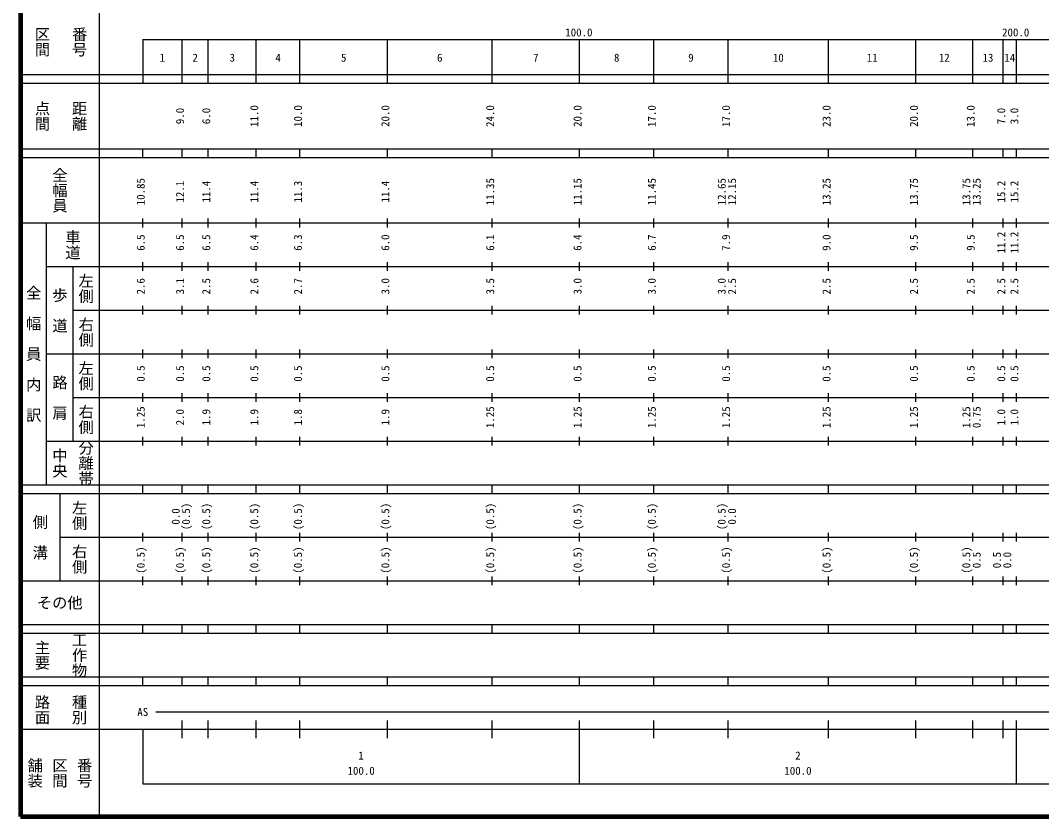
# Model space of a CAD drawing. Units: millimetres on the paper, enlarged 1000 times. Extents: x 40000 to 680000, y 20000 to 380000.
# Drawn here: x 40000 to 273770, y 20000 to 202409 of the extents above; entities that cross this region are included whole.
import ezdxf
from ezdxf.enums import TextEntityAlignment as Align

# ---------------------------------------------------------------- set-up
doc = ezdxf.new("R2010")
doc.units = ezdxf.units.MM
doc.header["$LTSCALE"] = 1000
doc.layers.add('M-TTL', color=2, linetype='Continuous', lineweight=140)
doc.layers.add('M-TTL-BAND', color=7, linetype='Continuous', lineweight=25)
doc.styles.add('@ＭＳ ゴシック', font='')
doc.styles.add('ＭＳ ゴシック', font='')
doc.styles.get('@ＭＳ ゴシック').set_extended_font_data('@MS Gothic')
doc.styles.get('ＭＳ ゴシック').set_extended_font_data('MS Gothic')

msp = doc.modelspace()

# ---------------------------------------------------------------- linework, layer by layer
at = {"layer": 'M-TTL'}
for p, q in [((40000, 380000), (40000, 20000)), ((40000, 20000), (680000, 20000))]:
    msp.add_line(p, q, dxfattribs=at)
at = {"layer": 'M-TTL-BAND'}
for p, q in [((58000, 370000), (58000, 20000)), ((68000, 198000), (579000, 198000)), ((68000, 198000), (68000, 188000)), ((77000, 188000), (77000, 198000)), ((83000, 188000), (83000, 198000)), ((94000, 188000), (94000, 198000)), ((104000, 188000), (104000, 198000)), ((124000, 188000), (124000, 198000)), ((148000, 188000), (148000, 198000)), ((168000, 188000), (168000, 198000)), ((185000, 188000), (185000, 198000)), ((202000, 188000), (202000, 198000)), ((225000, 188000), (225000, 198000)), ((245000, 188000), (245000, 198000)), ((258000, 188000), (258000, 198000)), ((265000, 188000), (265000, 198000)), ((268000, 188000), (268000, 198000)), ((40000, 190000), (579000, 190000)), ((40000, 188000), (579000, 188000)), ((40000, 173000), (579000, 173000)), ((68000, 171000), (68000, 173000)), ((77000, 171000), (77000, 173000)), ((83000, 171000), (83000, 173000)), ((94000, 171000), (94000, 173000)), ((104000, 171000), (104000, 173000)), ((124000, 171000), (124000, 173000)), ((148000, 171000), (148000, 173000)), ((168000, 171000), (168000, 173000)), ((185000, 171000), (185000, 173000)), ((202000, 171000), (202000, 173000)), ((225000, 171000), (225000, 173000)), ((245000, 171000), (245000, 173000)), ((258000, 171000), (258000, 173000)), ((265000, 171000), (265000, 173000)), ((268000, 171000), (268000, 173000)), ((40000, 171000), (579000, 171000)), ((68000, 155000), (68000, 157000)), ((77000, 155000), (77000, 157000)), ((83000, 155000), (83000, 157000)), ((94000, 155000), (94000, 157000)), ((104000, 155000), (104000, 157000)), ((124000, 155000), (124000, 157000)), ((148000, 155000), (148000, 157000)), ((168000, 155000), (168000, 157000)), ((185000, 155000), (185000, 157000)), ((202000, 155000), (202000, 157000)), ((225000, 155000), (225000, 157000)), ((245000, 155000), (245000, 157000)), ((258000, 155000), (258000, 157000)), ((265000, 155000), (265000, 157000)), ((268000, 155000), (268000, 157000)), ((40000, 156000), (579000, 156000)), ((46000, 96000), (46000, 156000)), ((46000, 146000), (579000, 146000)), ((52000, 146000), (52000, 106000)), ((68000, 145000), (68000, 147000)), ((77000, 145000), (77000, 147000)), ((83000, 145000), (83000, 147000)), ((94000, 145000), (94000, 147000)), ((104000, 145000), (104000, 147000)), ((124000, 145000), (124000, 147000)), ((148000, 145000), (148000, 147000)), ((168000, 145000), (168000, 147000)), ((185000, 145000), (185000, 147000)), ((202000, 145000), (202000, 147000)), ((225000, 145000), (225000, 147000)), ((245000, 145000), (245000, 147000)), ((258000, 145000), (258000, 147000)), ((265000, 145000), (265000, 147000)), ((268000, 145000), (268000, 147000)), ((52000, 136000), (579000, 136000)), ((68000, 135000), (68000, 137000)), ((77000, 135000), (77000, 137000)), ((83000, 135000), (83000, 137000)), ((94000, 135000), (94000, 137000)), ((104000, 135000), (104000, 137000)), ((124000, 135000), (124000, 137000)), ((148000, 135000), (148000, 137000)), ((168000, 135000), (168000, 137000)), ((185000, 135000), (185000, 137000)), ((202000, 135000), (202000, 137000)), ((225000, 135000), (225000, 137000)), ((245000, 135000), (245000, 137000)), ((258000, 135000), (258000, 137000)), ((265000, 135000), (265000, 137000)), ((268000, 135000), (268000, 137000)), ((68000, 125000), (68000, 127000)), ((77000, 125000), (77000, 127000)), ((83000, 125000), (83000, 127000)), ((94000, 125000), (94000, 127000)), ((104000, 125000), (104000, 127000)), ((124000, 125000), (124000, 127000)), ((148000, 125000), (148000, 127000)), ((168000, 125000), (168000, 127000)), ((185000, 125000), (185000, 127000)), ((202000, 125000), (202000, 127000)), ((225000, 125000), (225000, 127000)), ((245000, 125000), (245000, 127000)), ((258000, 125000), (258000, 127000)), ((265000, 125000), (265000, 127000)), ((268000, 125000), (268000, 127000)), ((46000, 126000), (579000, 126000)), ((68000, 115000), (68000, 117000)), ((77000, 115000), (77000, 117000)), ((83000, 115000), (83000, 117000)), ((94000, 115000), (94000, 117000)), ((104000, 115000), (104000, 117000)), ((124000, 115000), (124000, 117000)), ((148000, 115000), (148000, 117000)), ((168000, 115000), (168000, 117000)), ((185000, 115000), (185000, 117000)), ((202000, 115000), (202000, 117000)), ((225000, 115000), (225000, 117000)), ((245000, 115000), (245000, 117000)), ((258000, 115000), (258000, 117000)), ((265000, 115000), (265000, 117000)), ((268000, 115000), (268000, 117000)), ((52000, 116000), (579000, 116000)), ((46000, 106000), (579000, 106000)), ((68000, 105000), (68000, 107000)), ((77000, 105000), (77000, 107000)), ((83000, 105000), (83000, 107000)), ((94000, 105000), (94000, 107000)), ((104000, 105000), (104000, 107000)), ((124000, 105000), (124000, 107000)), ((148000, 105000), (148000, 107000)), ((168000, 105000), (168000, 107000)), ((185000, 105000), (185000, 107000)), ((202000, 105000), (202000, 107000)), ((225000, 105000), (225000, 107000)), ((245000, 105000), (245000, 107000)), ((258000, 105000), (258000, 107000)), ((265000, 105000), (265000, 107000)), ((268000, 105000), (268000, 107000)), ((40000, 96000), (579000, 96000)), ((68000, 94000), (68000, 96000)), ((77000, 94000), (77000, 96000)), ((83000, 94000), (83000, 96000)), ((94000, 94000), (94000, 96000)), ((104000, 94000), (104000, 96000)), ((124000, 94000), (124000, 96000)), ((148000, 94000), (148000, 96000)), ((168000, 94000), (168000, 96000)), ((185000, 94000), (185000, 96000)), ((202000, 94000), (202000, 96000)), ((225000, 94000), (225000, 96000)), ((245000, 94000), (245000, 96000)), ((258000, 94000), (258000, 96000)), ((265000, 94000), (265000, 96000)), ((268000, 94000), (268000, 96000)), ((40000, 94000), (579000, 94000)), ((49000, 94000), (49000, 74000)), ((68000, 83000), (68000, 85000)), ((77000, 83000), (77000, 85000)), ((83000, 83000), (83000, 85000)), ((94000, 83000), (94000, 85000)), ((104000, 83000), (104000, 85000)), ((124000, 83000), (124000, 85000)), ((148000, 83000), (148000, 85000)), ((168000, 83000), (168000, 85000)), ((185000, 83000), (185000, 85000)), ((202000, 83000), (202000, 85000)), ((225000, 83000), (225000, 85000)), ((245000, 83000), (245000, 85000)), ((258000, 83000), (258000, 85000)), ((265000, 83000), (265000, 85000)), ((268000, 83000), (268000, 85000)), ((49000, 84000), (579000, 84000)), ((68000, 73000), (68000, 75000)), ((77000, 73000), (77000, 75000)), ((83000, 73000), (83000, 75000)), ((94000, 73000), (94000, 75000)), ((104000, 73000), (104000, 75000)), ((124000, 73000), (124000, 75000)), ((148000, 73000), (148000, 75000)), ((168000, 73000), (168000, 75000)), ((185000, 73000), (185000, 75000)), ((202000, 73000), (202000, 75000)), ((225000, 73000), (225000, 75000)), ((245000, 73000), (245000, 75000)), ((258000, 73000), (258000, 75000)), ((265000, 73000), (265000, 75000)), ((268000, 73000), (268000, 75000)), ((40000, 74000), (579000, 74000)), ((40000, 64000), (579000, 64000)), ((68000, 62000), (68000, 64000)), ((77000, 62000), (77000, 64000)), ((83000, 62000), (83000, 64000)), ((94000, 62000), (94000, 64000)), ((104000, 62000), (104000, 64000)), ((124000, 62000), (124000, 64000)), ((148000, 62000), (148000, 64000)), ((168000, 62000), (168000, 64000)), ((185000, 62000), (185000, 64000)), ((202000, 62000), (202000, 64000)), ((225000, 62000), (225000, 64000)), ((245000, 62000), (245000, 64000)), ((258000, 62000), (258000, 64000)), ((265000, 62000), (265000, 64000)), ((268000, 62000), (268000, 64000)), ((40000, 62000), (579000, 62000)), ((40000, 52000), (579000, 52000)), ((68000, 50000), (68000, 52000)), ((77000, 50000), (77000, 52000)), ((83000, 50000), (83000, 52000)), ((94000, 50000), (94000, 52000)), ((104000, 50000), (104000, 52000)), ((124000, 50000), (124000, 52000)), ((148000, 50000), (148000, 52000)), ((168000, 50000), (168000, 52000)), ((185000, 50000), (185000, 52000)), ((202000, 50000), (202000, 52000)), ((225000, 50000), (225000, 52000)), ((245000, 50000), (245000, 52000)), ((258000, 50000), (258000, 52000)), ((265000, 50000), (265000, 52000)), ((268000, 50000), (268000, 52000)), ((40000, 50000), (579000, 50000)), ((71000, 44000), (567000, 44000)), ((40000, 40000), (579000, 40000)), ((68000, 40000), (68000, 27500)), ((77000, 38000), (77000, 42000)), ((83000, 38000), (83000, 42000)), ((94000, 38000), (94000, 42000)), ((104000, 38000), (104000, 42000)), ((124000, 38000), (124000, 42000)), ((148000, 38000), (148000, 42000)), ((168000, 27500), (168000, 42000)), ((185000, 38000), (185000, 42000)), ((202000, 38000), (202000, 42000)), ((225000, 38000), (225000, 42000)), ((245000, 38000), (245000, 42000)), ((258000, 38000), (258000, 42000)), ((265000, 38000), (265000, 42000)), ((268000, 27500), (268000, 42000)), ((68000, 27500), (579000, 27500))]:
    msp.add_line(p, q, dxfattribs=at)

# ---------------------------------------------------------------- texts
at = {"layer": 'M-TTL-BAND', "style": '@ＭＳ ゴシック'}
for s, p in [('区間', (45000, 197500)), ('番号', (53500, 197500)), ('点間', (45000, 180500)), ('距離', (53500, 180500)), ('全幅員', (49000, 163500)), ('車道', (52000, 151000)), ('左側', (55000, 141000)), ('全\u3000幅\u3000員\u3000内\u3000訳', (43000, 126000)), ('歩\u3000道', (49000, 136000)), ('右側', (55000, 131000)), ('左側', (55000, 121000)), ('路\u3000肩', (49000, 116000)), ('右側', (55000, 111000)), ('分離帯', (55000, 101000)), ('中央', (49000, 101000)), ('左側', (53500, 89000)), ('側\u3000溝', (44500, 84000)), ('右側', (53500, 79000)), ('工作物', (53500, 57000)), ('主要', (45000, 57000)), ('路面', (45000, 44500)), ('種別', (53500, 44500)), ('舗装', (43333, 30000)), ('区間', (49000, 30000)), ('番号', (54667, 30000))]:
    msp.add_text(s, height=2566, rotation=270, dxfattribs=at).set_placement(p, align=Align.MIDDLE_CENTER)
at = {"layer": 'M-TTL-BAND', "style": 'ＭＳ ゴシック'}
for s, p in [('100.0', (167844, 198195)), ('200.0', (267844, 198195)), ('1', (72500, 192405)), ('2', (80000, 192405)), ('3', (88500, 192405)), ('4', (99000, 192405)), ('5', (114000, 192405)), ('6', (136000, 192405)), ('7', (158000, 192405)), ('8', (176500, 192405)), ('9', (193500, 192405)), ('10', (213500, 192405)), ('11', (235000, 192405)), ('12', (251500, 192405)), ('13', (261500, 192405)), ('14', (266500, 192405)), ('AS', (68000, 42500)), ('1', (118000, 32523)), ('2', (218000, 32523)), ('100.0', (118000, 29033)), ('100.0', (218000, 29033))]:
    msp.add_text(s, height=1833, dxfattribs=at).set_placement(p, align=Align.BOTTOM_CENTER)
for s, p in [('11.0', (95000, 180500)), ('10.0', (105000, 180500)), ('20.0', (125000, 180500)), ('24.0', (149000, 180500)), ('20.0', (169000, 180500)), ('17.0', (186000, 180500)), ('17.0', (203000, 180500)), ('23.0', (226000, 180500)), ('20.0', (246000, 180500)), ('13.0', (259000, 180500)), ('9.0', (78000, 180500)), ('6.0', (84000, 180500)), ('7.0', (266000, 180500)), ('3.0', (269000, 180500)), ('10.85', (69000, 163174)), ('11.35', (149000, 163174)), ('11.15', (169000, 163174)), ('11.45', (186000, 163174)), ('12.65', (202000, 163174)), ('12.15', (204370, 163174)), ('13.25', (226000, 163174)), ('13.75', (246000, 163174)), ('13.75', (258000, 163174)), ('13.25', (260370, 163174)), ('12.1', (78000, 163174)), ('11.4', (84000, 163174)), ('11.4', (95000, 163174)), ('11.3', (105000, 163174)), ('11.4', (125000, 163174)), ('15.2', (266000, 163174)), ('15.2', (269000, 163174)), ('6.5', (69000, 151500)), ('6.5', (78000, 151500)), ('6.5', (84000, 151500)), ('6.4', (95000, 151500)), ('6.3', (105000, 151500)), ('6.0', (125000, 151500)), ('6.1', (149000, 151500)), ('6.4', (169000, 151500)), ('6.7', (186000, 151500)), ('7.9', (203000, 151500)), ('9.0', (226000, 151500)), ('9.5', (246000, 151500)), ('9.5', (259000, 151500)), ('11.2', (266000, 151500)), ('11.2', (269000, 151500)), ('2.6', (69000, 141500)), ('3.1', (78000, 141500)), ('2.5', (84000, 141500)), ('2.6', (95000, 141500)), ('2.7', (105000, 141500)), ('3.0', (125000, 141500)), ('3.5', (149000, 141500)), ('3.0', (169000, 141500)), ('3.0', (186000, 141500)), ('3.0', (202000, 141500)), ('2.5', (204370, 141500)), ('2.5', (226000, 141500)), ('2.5', (246000, 141500)), ('2.5', (259000, 141500)), ('2.5', (266000, 141500)), ('2.5', (269000, 141500)), ('0.5', (69000, 121500)), ('0.5', (78000, 121500)), ('0.5', (84000, 121500)), ('0.5', (95000, 121500)), ('0.5', (105000, 121500)), ('0.5', (125000, 121500)), ('0.5', (149000, 121500)), ('0.5', (169000, 121500)), ('0.5', (186000, 121500)), ('0.5', (203000, 121500)), ('0.5', (226000, 121500)), ('0.5', (246000, 121500)), ('0.5', (259000, 121500)), ('0.5', (266000, 121500)), ('0.5', (269000, 121500)), ('1.25', (69000, 111500)), ('2.0', (78000, 111500)), ('1.9', (84000, 111500)), ('1.9', (95000, 111500)), ('1.8', (105000, 111500)), ('1.9', (125000, 111500)), ('1.25', (149000, 111500)), ('1.25', (169000, 111500)), ('1.25', (186000, 111500)), ('1.25', (203000, 111500)), ('1.25', (226000, 111500)), ('1.25', (246000, 111500)), ('1.25', (258000, 111500)), ('0.75', (260370, 111500)), ('1.0', (266000, 111500)), ('1.0', (269000, 111500)), ('(0.5)', (79370, 88764)), ('(0.5)', (84000, 88764)), ('(0.5)', (95000, 88764)), ('(0.5)', (105000, 88764)), ('(0.5)', (125000, 88764)), ('(0.5)', (149000, 88764)), ('(0.5)', (169000, 88764)), ('(0.5)', (186000, 88764)), ('(0.5)', (202000, 88764)), ('0.0', (77000, 88764)), ('0.0', (204370, 88764)), ('(0.5)', (69000, 78764)), ('(0.5)', (78000, 78764)), ('(0.5)', (84000, 78764)), ('(0.5)', (95000, 78764)), ('(0.5)', (105000, 78764)), ('(0.5)', (125000, 78764)), ('(0.5)', (149000, 78764)), ('(0.5)', (169000, 78764)), ('(0.5)', (186000, 78764)), ('(0.5)', (203000, 78764)), ('(0.5)', (226000, 78764)), ('(0.5)', (246000, 78764)), ('(0.5)', (258000, 78764)), ('0.5', (260370, 78764)), ('0.5', (265000, 78764)), ('0.0', (267370, 78764))]:
    msp.add_text(s, height=1833, rotation=90, dxfattribs=at).set_placement(p, align=Align.BOTTOM_CENTER)
msp.add_text('その他', height=2566, dxfattribs=at).set_placement((49000, 69000), align=Align.MIDDLE_CENTER)

doc.saveas('drawing.dxf')
